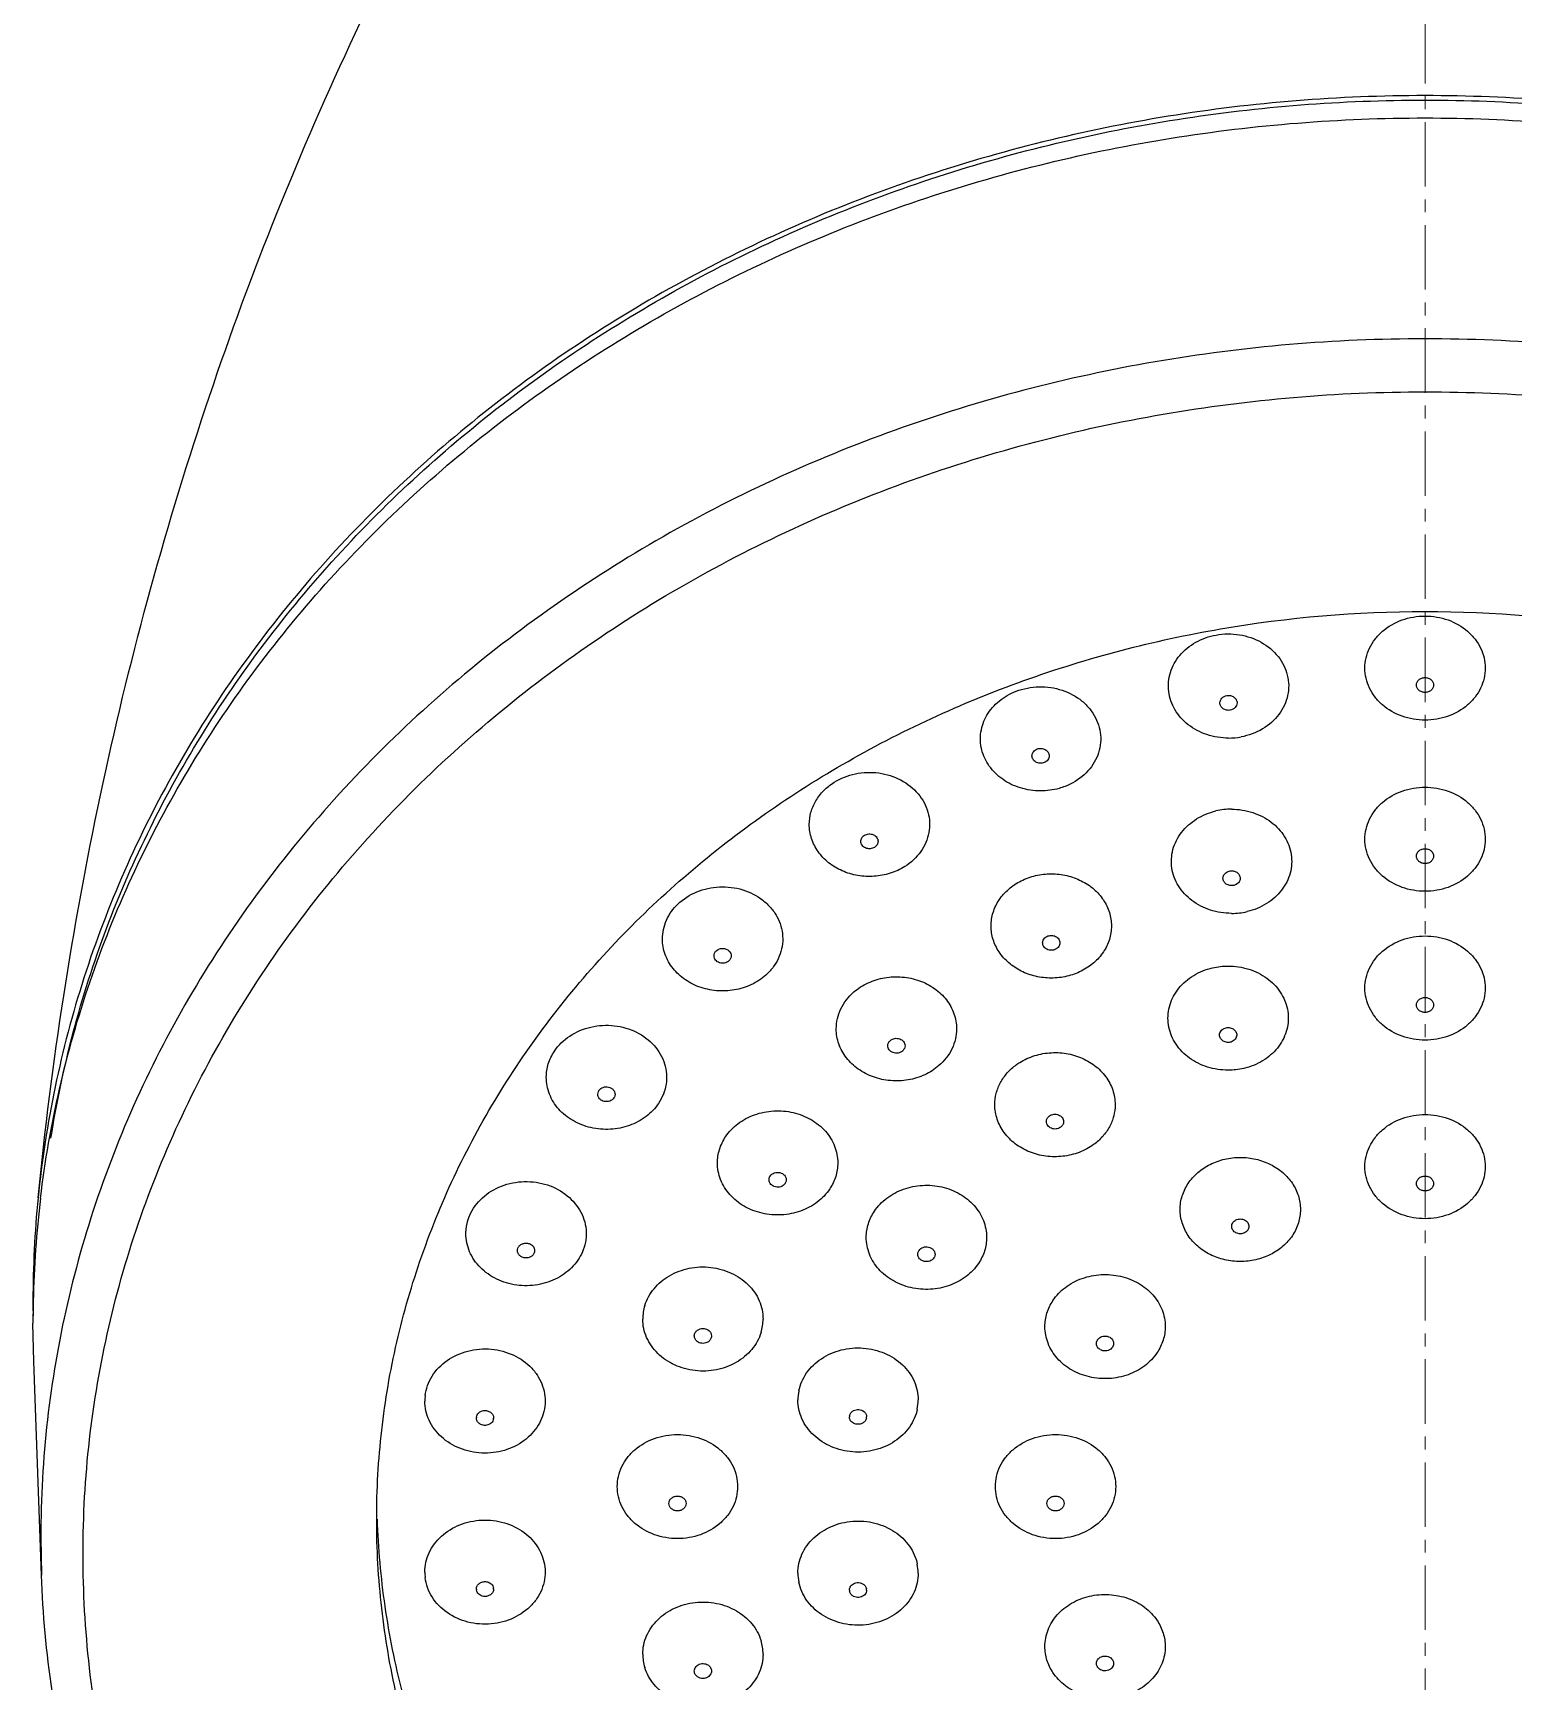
# Model space of a CAD drawing. Extents: x 0 to 3160, y 0 to 2315.
# Drawn here: x 1037.59 to 1080.65, y 1359.06 to 1407.01 of the extents above; entities that cross this region are included whole.
import ezdxf

# ---------------------------------------------------------------- set-up
doc = ezdxf.new("R2010")
doc.units = 0
doc.header["$LTSCALE"] = 10
doc.header["$MEASUREMENT"] = 0
doc.linetypes.add('CENTER', pattern=[0.6, 0.375, -0.075, 0.075, -0.075])
doc.linetypes.add('CENTER2', pattern=[28.575, 19.05, -3.175, 3.175, -3.175])
doc.layers.get('0').update_dxf_attribs({"linetype": 'CONTINUOUS'})
doc.layers.add('Cneter', color=1, linetype='CENTER2', lineweight=13)

msp = doc.modelspace()

# ---------------------------------------------------------------- linework, layer by layer
at = {"color": 7, "linetype": 'Continuous'}
for p, q in [((1037.609, 1368.351), (1037.588, 1369.464)), ((1037.836, 1362.132), (1037.609, 1368.355)), ((1050.489, 1366.711), (1050.489, 1366.715)), ((1050.989, 1366.711), (1050.989, 1366.707))]:
    msp.add_line(p, q, dxfattribs=at)
at = {"color": 9, "linetype": 'Continuous'}
msp.add_line((1037.816, 1363.234), (1037.836, 1362.132), dxfattribs=at)
at = {"color": 7, "linetype": 'Continuous'}
for centre, radius, start, end in [((1072.371, 1388.508), 2.014, 269.9966, 280.4052), ((1072.458, 1382.423), 2.001, 89.9639, 103.045), ((1072.46, 1383.394), 2.001, 269.9639, 283.045), ((1068.006, 1370.113), 30.418, 174.3366, 179.9977), ((1068.042, 1369.46), 30.454, 173.1169, 178.7758), ((1067.953, 1370.114), 30.365, 180.0001, 180.8155), ((1067.904, 1369.464), 30.316, 178.7775, 179.9998), ((1056.659, 1369.588), 1.33, 162.7759, 179.9363), ((1057.5, 1369.591), 1.33, 342.7759, 359.9363), ((1050.305, 1367.203), 1.316, 173.0802, 179.9937), ((1061.165, 1367.232), 1.322, 168.4916, 179.9711), ((1062.02, 1367.234), 1.322, 348.4916, 359.9711), ((1061.532, 1366.741), 0.189, 168.4916, 179.9711), ((1061.654, 1366.741), 0.189, 348.4916, 359.9711), ((1050.677, 1366.711), 0.188, 173.0795, 178.841), ((1050.801, 1366.711), 0.188, 353.0795, 358.841), ((1062.02, 1362.194), 1.322, 0.0289, 11.5084), ((1050.305, 1362.225), 1.316, 180.0063, 186.9198), ((1061.165, 1362.196), 1.322, 180.0289, 191.5084), ((1050.677, 1361.732), 0.188, 180.0063, 186.9198), ((1050.801, 1361.732), 0.188, 0.0063, 6.9198), ((1061.532, 1361.703), 0.189, 180.0289, 191.5084), ((1061.654, 1361.703), 0.189, 0.0289, 11.5084), ((1057.5, 1359.837), 1.33, 0.0637, 17.2241), ((1056.659, 1359.84), 1.33, 180.0637, 197.2241)]:
    msp.add_arc(centre, radius, start, end, dxfattribs=at)
for points, start_tangent, end_tangent in [([(1037.737, 1373.115), (1039.552, 1384.831), (1042.609, 1396.101), (1046.818, 1406.681), (1052.042, 1416.317)], (0.098663, 0.995121), (0.529878, 0.848074)), ([(1118.44, 1373.115), (1117.107, 1379.513), (1114.433, 1385.589), (1110.511, 1391.133), (1105.474, 1395.954), (1099.496, 1399.888), (1092.782, 1402.798), (1085.564, 1404.585), (1078.088, 1405.188), (1070.613, 1404.585), (1063.394, 1402.798), (1056.681, 1399.888), (1050.703, 1395.954), (1045.666, 1391.133), (1041.743, 1385.589), (1039.07, 1379.513), (1037.737, 1373.115)], (-0.098666, 0.995121), (-0.098666, -0.995121)), ([(1038.111, 1374.855), (1038.762, 1377.936), (1039.729, 1380.954), (1041.004, 1383.885), (1042.577, 1386.706), (1046.563, 1391.925), (1051.561, 1396.445), (1057.409, 1400.12), (1063.921, 1402.833), (1070.887, 1404.497), (1078.084, 1405.058), (1085.281, 1404.499), (1092.247, 1402.836), (1098.76, 1400.124), (1104.609, 1396.45), (1109.608, 1391.931), (1113.596, 1386.712), (1115.169, 1383.892), (1116.445, 1380.961), (1117.412, 1377.944), (1118.064, 1374.863)], (0.156144, 0.987734), (0.156396, -0.987694)), ([(1037.808, 1373.11), (1038.362, 1376.288), (1039.25, 1379.409), (1040.465, 1382.446), (1041.995, 1385.374), (1045.949, 1390.806), (1050.98, 1395.522), (1056.92, 1399.366), (1063.569, 1402.207), (1070.705, 1403.95), (1078.088, 1404.538), (1085.472, 1403.95), (1092.608, 1402.207), (1099.257, 1399.366), (1105.197, 1395.522), (1110.228, 1390.806), (1114.182, 1385.374), (1115.712, 1382.446), (1116.926, 1379.409), (1117.814, 1376.288), (1118.369, 1373.11)], (0.119761, 0.992803), (0.119761, -0.992803)), ([(1047.588, 1363.764), (1047.735, 1366.353), (1048.174, 1368.917), (1048.902, 1371.432), (1049.91, 1373.872), (1052.729, 1378.439), (1056.522, 1382.441), (1061.143, 1385.726), (1066.417, 1388.167), (1072.138, 1389.67), (1078.088, 1390.178), (1084.039, 1389.67), (1089.76, 1388.167), (1095.033, 1385.726), (1099.655, 1382.441), (1103.448, 1378.439), (1106.267, 1373.872), (1107.275, 1371.432), (1108.002, 1368.917), (1108.441, 1366.353), (1108.588, 1363.764)], (0, 1), (0, -1)), ([(1078.088, 1387.014), (1077.419, 1387.13), (1076.851, 1387.458), (1076.633, 1387.688), (1076.472, 1387.95), (1076.372, 1388.234), (1076.338, 1388.53), (1076.372, 1388.825), (1076.472, 1389.11), (1076.633, 1389.372), (1076.851, 1389.601), (1077.419, 1389.93), (1078.088, 1390.045)], (-1, 0), (1, 0)), ([(1078.088, 1390.045), (1078.758, 1389.93), (1079.326, 1389.601), (1079.543, 1389.372), (1079.705, 1389.11), (1079.805, 1388.825), (1079.838, 1388.53), (1079.805, 1388.234), (1079.705, 1387.95), (1079.543, 1387.688), (1079.326, 1387.458), (1078.758, 1387.13), (1078.088, 1387.014)], (1, 0), (-1, 0)), ([(1072.371, 1386.494), (1071.744, 1386.594), (1071.2, 1386.883), (1070.812, 1387.321), (1070.63, 1387.851), (1070.68, 1388.402), (1070.955, 1388.9), (1071.418, 1389.28), (1072.007, 1389.492)], (-1, 0), (0.983476, 0.181038)), ([(1072.007, 1389.492), (1072.69, 1389.499), (1073.324, 1389.28), (1073.813, 1388.868), (1073.979, 1388.608), (1074.082, 1388.324), (1074.121, 1388.029), (1074.091, 1387.733), (1073.996, 1387.448), (1073.838, 1387.184), (1073.362, 1386.76), (1072.735, 1386.527)], (0.983476, 0.181038), (-0.983476, -0.181038)), ([(1066.903, 1384.955), (1066.319, 1385.042), (1065.802, 1385.293), (1065.411, 1385.679), (1065.191, 1386.156), (1065.168, 1386.669), (1065.344, 1387.159), (1065.698, 1387.57), (1066.191, 1387.855)], (-1, 0), (0.933044, 0.359762)), ([(1066.191, 1387.855), (1066.857, 1387.986), (1067.53, 1387.886), (1068.108, 1387.57), (1068.332, 1387.346), (1068.502, 1387.087), (1068.61, 1386.805), (1068.652, 1386.511), (1068.628, 1386.214), (1068.537, 1385.928), (1068.173, 1385.428), (1067.615, 1385.086)], (0.933044, 0.359762), (-0.933044, -0.359762)), ([(1077.838, 1388.037), (1077.857, 1388.12), (1077.912, 1388.191), (1077.993, 1388.238), (1078.088, 1388.254)], (0, 1), (1, 0)), ([(1078.088, 1387.821), (1077.993, 1387.837), (1077.912, 1387.884), (1077.857, 1387.955), (1077.838, 1388.037)], (-1, 0), (0, 1)), ([(1078.088, 1388.254), (1078.184, 1388.238), (1078.265, 1388.191), (1078.319, 1388.12), (1078.338, 1388.037)], (1, 0), (0, -1)), ([(1078.338, 1388.037), (1078.319, 1387.955), (1078.265, 1387.884), (1078.184, 1387.837), (1078.088, 1387.821)], (0, -1), (-1, 0)), ([(1072.121, 1387.517), (1072.135, 1387.589), (1072.176, 1387.653), (1072.319, 1387.729)], (0, 1), (0.983476, 0.181038)), ([(1072.423, 1387.305), (1072.312, 1387.307), (1072.213, 1387.349), (1072.145, 1387.424), (1072.121, 1387.517)], (-0.983476, -0.181038), (0, 1)), ([(1072.319, 1387.729), (1072.429, 1387.728), (1072.528, 1387.685), (1072.596, 1387.61), (1072.621, 1387.517)], (0.983476, 0.181038), (0, -1)), ([(1072.621, 1387.517), (1072.606, 1387.445), (1072.565, 1387.381), (1072.423, 1387.305)], (0, -1), (-0.983476, -0.181038)), ([(1066.653, 1385.979), (1066.693, 1386.096), (1066.801, 1386.176)], (0, 1), (0.933044, 0.359762)), ([(1067.005, 1385.781), (1066.883, 1385.763), (1066.767, 1385.797), (1066.683, 1385.875), (1066.653, 1385.979)], (-0.933044, -0.359762), (0, 1)), ([(1066.801, 1386.176), (1066.923, 1386.194), (1067.039, 1386.16), (1067.123, 1386.082), (1067.153, 1385.979)], (0.933044, 0.359762), (0, -1)), ([(1067.153, 1385.979), (1067.113, 1385.861), (1067.005, 1385.781)], (0, -1), (-0.933044, -0.359762)), ([(1060.896, 1385.207), (1061.516, 1385.455), (1062.198, 1385.478), (1062.839, 1385.274), (1063.34, 1384.872), (1063.513, 1384.616), (1063.626, 1384.335), (1063.673, 1384.041), (1063.653, 1383.744), (1063.566, 1383.457), (1063.416, 1383.19), (1062.953, 1382.755)], (0.846395, 0.532555), (-0.846395, -0.532555)), ([(1060.174, 1383.981), (1060.223, 1384.335), (1060.365, 1384.669), (1060.594, 1384.966), (1060.896, 1385.207)], (0, 1), (0.846395, 0.532555)), ([(1067.615, 1385.086), (1067.444, 1385.029), (1066.903, 1384.955)], (-0.933044, -0.359762), (-1, 0)), ([(1078.088, 1382.035), (1077.419, 1382.15), (1076.851, 1382.478), (1076.633, 1382.708), (1076.472, 1382.97), (1076.372, 1383.254), (1076.338, 1383.55), (1076.372, 1383.846), (1076.472, 1384.13), (1076.633, 1384.392), (1076.851, 1384.622), (1077.419, 1384.95), (1078.088, 1385.066)], (-1, 0), (1, 0)), ([(1078.088, 1385.066), (1078.758, 1384.95), (1079.326, 1384.622), (1079.543, 1384.392), (1079.705, 1384.13), (1079.805, 1383.846), (1079.838, 1383.55), (1079.805, 1383.255), (1079.705, 1382.97), (1079.543, 1382.708), (1079.326, 1382.479), (1078.758, 1382.15), (1078.088, 1382.035)], (1, 0), (-1, 0)), ([(1072.459, 1381.393), (1071.843, 1381.49), (1071.305, 1381.769), (1070.916, 1382.194), (1070.724, 1382.71), (1070.755, 1383.252), (1071.004, 1383.75), (1071.44, 1384.14), (1072.006, 1384.372)], (-1, 0), (0.974117, 0.226045)), ([(1072.459, 1384.424), (1073.076, 1384.327), (1073.613, 1384.048), (1074.002, 1383.623), (1074.194, 1383.106), (1074.163, 1382.564), (1073.914, 1382.066), (1073.478, 1381.676), (1072.912, 1381.444)], (1, 0), (-0.974117, -0.226045)), ([(1062.953, 1382.755), (1062.53, 1382.56), (1062.062, 1382.471), (1061.583, 1382.495), (1061.13, 1382.631), (1060.736, 1382.868), (1060.432, 1383.19), (1060.24, 1383.57), (1060.174, 1383.981)], (-0.846395, -0.532555), (0, 1)), ([(1061.674, 1383.489), (1061.701, 1383.587), (1061.777, 1383.664)], (0, 1), (0.846395, 0.532555)), ([(1061.777, 1383.664), (1061.905, 1383.705), (1062.038, 1383.682), (1062.137, 1383.602), (1062.174, 1383.489)], (0.846395, 0.532555), (0, -1)), ([(1062.071, 1383.314), (1061.944, 1383.273), (1061.811, 1383.296), (1061.711, 1383.376), (1061.674, 1383.489)], (-0.846395, -0.532555), (0, 1)), ([(1062.174, 1383.489), (1062.147, 1383.391), (1062.071, 1383.314)], (0, -1), (-0.846395, -0.532555)), ([(1077.838, 1383.058), (1077.857, 1383.141), (1077.912, 1383.211), (1077.993, 1383.258), (1078.088, 1383.274)], (0, 1), (1, 0)), ([(1078.088, 1382.841), (1077.993, 1382.858), (1077.912, 1382.905), (1077.857, 1382.975), (1077.838, 1383.058)], (-1, 0), (0, 1)), ([(1078.088, 1383.274), (1078.184, 1383.258), (1078.265, 1383.211), (1078.319, 1383.141), (1078.338, 1383.058)], (1, 0), (0, -1)), ([(1078.338, 1383.058), (1078.319, 1382.975), (1078.265, 1382.905), (1078.184, 1382.858), (1078.088, 1382.841)], (0, -1), (-1, 0)), ([(1072.209, 1382.416), (1072.222, 1382.486), (1072.261, 1382.548), (1072.394, 1382.625)], (0, 1), (0.974117, 0.226045)), ([(1072.394, 1382.625), (1072.508, 1382.628), (1072.611, 1382.588), (1072.683, 1382.512), (1072.709, 1382.416)], (0.974117, 0.226045), (0, -1)), ([(1056.351, 1381.664), (1056.899, 1382.018), (1057.56, 1382.163), (1058.236, 1382.079), (1058.823, 1381.776), (1059.054, 1381.557), (1059.231, 1381.302), (1059.348, 1381.023), (1059.399, 1380.729), (1059.384, 1380.432), (1059.302, 1380.144), (1059.156, 1379.875), (1058.952, 1379.636)], (0.720732, 0.693214), (-0.720732, -0.693214)), ([(1065.463, 1381.027), (1065.523, 1381.419), (1065.698, 1381.784), (1065.976, 1382.098), (1066.338, 1382.339)], (0, 1), (0.894427, 0.447214)), ([(1066.338, 1382.339), (1066.76, 1382.49), (1067.213, 1382.542), (1067.666, 1382.49), (1068.088, 1382.339), (1068.451, 1382.098), (1068.729, 1381.784), (1068.904, 1381.419), (1068.963, 1381.027)], (0.894427, 0.447214), (0, -1)), ([(1072.524, 1382.207), (1072.41, 1382.204), (1072.307, 1382.244), (1072.235, 1382.32), (1072.209, 1382.416)], (-0.974117, -0.226045), (0, 1)), ([(1072.709, 1382.416), (1072.696, 1382.346), (1072.657, 1382.284), (1072.524, 1382.207)], (0, -1), (-0.974117, -0.226045)), ([(1055.902, 1380.65), (1056.018, 1381.193), (1056.351, 1381.664)], (0, 1), (0.720732, 0.693214)), ([(1058.952, 1379.636), (1058.547, 1379.347), (1058.06, 1379.176), (1057.537, 1379.138), (1057.025, 1379.235), (1056.568, 1379.46), (1056.21, 1379.791), (1055.981, 1380.2), (1055.902, 1380.65)], (-0.720732, -0.693214), (0, 1)), ([(1068.088, 1379.714), (1067.666, 1379.563), (1067.213, 1379.511), (1066.76, 1379.563), (1066.338, 1379.714), (1065.976, 1379.955), (1065.698, 1380.269), (1065.523, 1380.634), (1065.463, 1381.027)], (-0.894427, -0.447214), (0, 1)), ([(1066.963, 1380.534), (1066.997, 1380.643), (1067.088, 1380.722)], (0, 1), (0.894427, 0.447214)), ([(1067.088, 1380.722), (1067.213, 1380.751), (1067.338, 1380.722), (1067.43, 1380.643), (1067.463, 1380.534)], (0.894427, 0.447214), (0, -1)), ([(1068.963, 1381.027), (1068.904, 1380.634), (1068.729, 1380.269), (1068.451, 1379.955), (1068.088, 1379.714)], (0, -1), (-0.894427, -0.447214)), ([(1078.088, 1377.704), (1077.419, 1377.82), (1076.851, 1378.148), (1076.633, 1378.378), (1076.472, 1378.64), (1076.372, 1378.924), (1076.338, 1379.22), (1076.372, 1379.516), (1076.472, 1379.8), (1076.633, 1380.062), (1076.851, 1380.292), (1077.419, 1380.62), (1078.088, 1380.736)], (-1, 0), (1, 0)), ([(1078.088, 1380.736), (1078.758, 1380.62), (1079.326, 1380.292), (1079.543, 1380.062), (1079.705, 1379.8), (1079.805, 1379.516), (1079.838, 1379.22), (1079.805, 1378.924), (1079.705, 1378.64), (1079.543, 1378.378), (1079.326, 1378.148), (1078.758, 1377.82), (1078.088, 1377.704)], (1, 0), (-1, 0)), ([(1057.402, 1380.158), (1057.418, 1380.235), (1057.466, 1380.302)], (0, 1), (0.720732, 0.693214)), ([(1057.466, 1380.302), (1057.594, 1380.368), (1057.741, 1380.36), (1057.858, 1380.28), (1057.891, 1380.222), (1057.902, 1380.158)], (0.720732, 0.693214), (0, -1)), ([(1067.338, 1380.347), (1067.213, 1380.318), (1067.088, 1380.347), (1066.997, 1380.426), (1066.963, 1380.534)], (-0.894427, -0.447214), (0, 1)), ([(1067.463, 1380.534), (1067.43, 1380.426), (1067.338, 1380.347)], (0, -1), (-0.894427, -0.447214)), ([(1057.838, 1380.013), (1057.71, 1379.947), (1057.562, 1379.955), (1057.446, 1380.035), (1057.413, 1380.093), (1057.402, 1380.158)], (-0.720732, -0.693214), (0, 1)), ([(1057.902, 1380.158), (1057.885, 1380.08), (1057.838, 1380.013)], (0, -1), (-0.720732, -0.693214)), ([(1072.36, 1376.83), (1071.761, 1376.921), (1071.235, 1377.184), (1070.844, 1377.587), (1070.636, 1378.082), (1070.61, 1378.345), (1070.636, 1378.608), (1070.715, 1378.864), (1070.844, 1379.103), (1071.235, 1379.506), (1071.761, 1379.769)], (-1, 0), (0.953742, 0.300627)), ([(1071.761, 1379.769), (1071.907, 1379.809), (1072.36, 1379.861)], (0.953742, 0.300627), (1, 0)), ([(1072.36, 1379.861), (1072.958, 1379.769), (1073.484, 1379.506), (1073.875, 1379.103), (1074.083, 1378.608), (1074.109, 1378.345), (1074.083, 1378.082), (1074.004, 1377.827), (1073.875, 1377.587), (1073.484, 1377.184), (1072.958, 1376.921)], (1, 0), (-0.953742, -0.300627)), ([(1061.471, 1379.105), (1061.884, 1379.37), (1062.367, 1379.52), (1062.88, 1379.541), (1063.378, 1379.433), (1063.819, 1379.205), (1064.164, 1378.875), (1064.383, 1378.473), (1064.459, 1378.033)], (0.755929, 0.654654), (0, -1)), ([(1060.959, 1378.033), (1060.992, 1378.329), (1061.092, 1378.613), (1061.471, 1379.105)], (0, 1), (0.755929, 0.654654)), ([(1077.838, 1378.728), (1077.857, 1378.811), (1077.912, 1378.881), (1077.993, 1378.928), (1078.088, 1378.944)], (0, 1), (1, 0)), ([(1078.088, 1378.511), (1077.993, 1378.528), (1077.912, 1378.575), (1077.857, 1378.645), (1077.838, 1378.728)], (-1, 0), (0, 1)), ([(1078.088, 1378.944), (1078.184, 1378.928), (1078.265, 1378.881), (1078.319, 1378.811), (1078.338, 1378.728)], (1, 0), (0, -1)), ([(1078.338, 1378.728), (1078.319, 1378.645), (1078.265, 1378.575), (1078.184, 1378.528), (1078.088, 1378.511)], (0, -1), (-1, 0)), ([(1052.757, 1377.38), (1053.207, 1377.824), (1053.82, 1378.086), (1054.501, 1378.124), (1055.148, 1377.934), (1055.661, 1377.545), (1055.963, 1377.014), (1056.008, 1376.424), (1055.788, 1375.864)], (0.5547, 0.83205), (-0.5547, -0.83205)), ([(1063.946, 1376.962), (1063.534, 1376.697), (1063.05, 1376.547), (1062.537, 1376.525), (1062.039, 1376.633), (1061.599, 1376.862), (1061.254, 1377.191), (1061.034, 1377.593), (1060.959, 1378.033)], (-0.755929, -0.654654), (0, 1)), ([(1064.459, 1378.033), (1064.425, 1377.738), (1064.326, 1377.453), (1063.946, 1376.962)], (0, -1), (-0.755929, -0.654654)), ([(1072.11, 1377.853), (1072.121, 1377.918), (1072.155, 1377.977), (1072.274, 1378.056)], (0, 1), (0.953742, 0.300627)), ([(1072.445, 1377.649), (1072.327, 1377.638), (1072.216, 1377.676), (1072.138, 1377.753), (1072.11, 1377.853)], (-0.953742, -0.300627), (0, 1)), ([(1072.274, 1378.056), (1072.392, 1378.068), (1072.503, 1378.03), (1072.581, 1377.953), (1072.61, 1377.853)], (0.953742, 0.300627), (0, -1)), ([(1072.61, 1377.853), (1072.598, 1377.788), (1072.564, 1377.729), (1072.445, 1377.649)], (0, -1), (-0.953742, -0.300627)), ([(1052.523, 1376.622), (1052.582, 1377.014), (1052.757, 1377.38)], (0, 1), (0.5547, 0.83205)), ([(1062.459, 1377.541), (1062.478, 1377.624), (1062.532, 1377.694)], (0, 1), (0.755929, 0.654654)), ([(1062.886, 1377.388), (1062.758, 1377.329), (1062.613, 1377.341), (1062.501, 1377.421), (1062.47, 1377.478), (1062.459, 1377.541)], (-0.755929, -0.654654), (0, 1)), ([(1062.532, 1377.694), (1062.66, 1377.753), (1062.804, 1377.741), (1062.917, 1377.661), (1062.948, 1377.604), (1062.959, 1377.541)], (0.755929, 0.654654), (0, -1)), ([(1062.959, 1377.541), (1062.94, 1377.458), (1062.886, 1377.388)], (0, -1), (-0.755929, -0.654654)), ([(1066.197, 1376.987), (1066.617, 1377.213), (1067.093, 1377.329), (1067.588, 1377.324), (1068.061, 1377.2), (1068.476, 1376.966), (1068.798, 1376.641), (1069.002, 1376.25), (1069.072, 1375.826)], (0.808963, 0.587859), (0, -1)), ([(1065.572, 1375.826), (1065.613, 1376.154), (1065.736, 1376.467), (1065.933, 1376.749), (1066.197, 1376.987)], (0, 1), (0.808963, 0.587859)), ([(1072.958, 1376.921), (1072.812, 1376.881), (1072.36, 1376.83)], (-0.953742, -0.300627), (-1, 0)), ([(1055.788, 1375.864), (1055.426, 1375.482), (1054.942, 1375.222), (1054.387, 1375.11), (1053.82, 1375.158), (1053.3, 1375.362), (1052.884, 1375.699), (1052.616, 1376.135), (1052.523, 1376.622)], (-0.5547, -0.83205), (0, 1)), ([(1054.056, 1376.238), (1054.177, 1376.33), (1054.337, 1376.339), (1054.412, 1376.31), (1054.471, 1376.261), (1054.509, 1376.199), (1054.523, 1376.13)], (0.5547, 0.83205), (0, -1)), ([(1054.023, 1376.13), (1054.042, 1376.213), (1054.056, 1376.238)], (0, 1), (0.5547, 0.83205)), ([(1054.489, 1376.021), (1054.368, 1375.93), (1054.208, 1375.921), (1054.134, 1375.95), (1054.074, 1375.998), (1054.036, 1376.06), (1054.023, 1376.13)], (-0.5547, -0.83205), (0, 1)), ([(1054.523, 1376.13), (1054.504, 1376.047), (1054.489, 1376.021)], (0, -1), (-0.5547, -0.83205)), ([(1057.737, 1374.89), (1058.098, 1375.272), (1058.583, 1375.532), (1059.138, 1375.644), (1059.705, 1375.596), (1060.225, 1375.392), (1060.641, 1375.055), (1060.909, 1374.619), (1061.002, 1374.132)], (0.5547, 0.83205), (0, -1)), ([(1068.447, 1374.665), (1068.026, 1374.439), (1067.55, 1374.324), (1067.055, 1374.328), (1066.582, 1374.453), (1066.168, 1374.687), (1065.846, 1375.012), (1065.642, 1375.402), (1065.572, 1375.826)], (-0.808963, -0.587859), (0, 1)), ([(1067.072, 1375.334), (1067.095, 1375.425), (1067.161, 1375.5)], (0, 1), (0.808963, 0.587859)), ([(1067.161, 1375.5), (1067.289, 1375.549), (1067.427, 1375.53), (1067.532, 1375.45), (1067.572, 1375.334)], (0.808963, 0.587859), (0, -1)), ([(1069.072, 1375.826), (1069.03, 1375.498), (1068.908, 1375.186), (1068.71, 1374.904), (1068.447, 1374.665)], (0, -1), (-0.808963, -0.587859)), ([(1076.338, 1374.024), (1076.372, 1374.319), (1076.472, 1374.604), (1076.633, 1374.866), (1076.851, 1375.095), (1077.419, 1375.424), (1078.088, 1375.539)], (0, 1), (1, 0)), ([(1078.088, 1375.539), (1078.758, 1375.424), (1079.326, 1375.095), (1079.543, 1374.866), (1079.705, 1374.604), (1079.805, 1374.319), (1079.838, 1374.024)], (1, 0), (0, -1)), ([(1057.502, 1374.132), (1057.562, 1374.524), (1057.737, 1374.89)], (0, 1), (0.5547, 0.83205)), ([(1067.482, 1375.168), (1067.354, 1375.119), (1067.216, 1375.138), (1067.111, 1375.218), (1067.072, 1375.334)], (-0.808963, -0.587859), (0, 1)), ([(1067.572, 1375.334), (1067.548, 1375.242), (1067.482, 1375.168)], (0, -1), (-0.808963, -0.587859)), ([(1060.768, 1373.374), (1060.406, 1372.993), (1059.922, 1372.732), (1059.367, 1372.62), (1058.799, 1372.668), (1058.28, 1372.872), (1057.864, 1373.21), (1057.595, 1373.645), (1057.502, 1374.132)], (-0.5547, -0.83205), (0, 1)), ([(1061.002, 1374.132), (1060.943, 1373.74), (1060.768, 1373.374)], (0, -1), (-0.5547, -0.83205)), ([(1070.963, 1372.777), (1071.023, 1373.169), (1071.198, 1373.534), (1071.476, 1373.848), (1071.838, 1374.089)], (0, 1), (0.894427, 0.447214)), ([(1071.838, 1374.089), (1072.26, 1374.24), (1072.713, 1374.292), (1073.166, 1374.24), (1073.588, 1374.089), (1073.951, 1373.848), (1074.229, 1373.534), (1074.404, 1373.169), (1074.463, 1372.777)], (0.894427, 0.447214), (0, -1)), ([(1078.088, 1372.508), (1077.419, 1372.624), (1076.851, 1372.952), (1076.633, 1373.182), (1076.472, 1373.444), (1076.372, 1373.728), (1076.338, 1374.024)], (-1, 0), (0, 1)), ([(1079.838, 1374.024), (1079.805, 1373.728), (1079.705, 1373.444), (1079.543, 1373.182), (1079.326, 1372.952), (1078.758, 1372.624), (1078.088, 1372.508)], (0, -1), (-1, 0)), ([(1050.27, 1372.542), (1050.604, 1373.058), (1051.14, 1373.424), (1051.797, 1373.584), (1052.475, 1373.515), (1053.071, 1373.226), (1053.493, 1372.762), (1053.619, 1372.485), (1053.679, 1372.193), (1053.672, 1371.895), (1053.599, 1371.605)], (0.351275, 0.936272), (-0.351275, -0.936272)), ([(1059.002, 1373.64), (1059.021, 1373.723), (1059.036, 1373.748)], (0, 1), (0.5547, 0.83205)), ([(1059.469, 1373.532), (1059.348, 1373.44), (1059.188, 1373.431), (1059.113, 1373.46), (1059.054, 1373.508), (1059.016, 1373.57), (1059.002, 1373.64)], (-0.5547, -0.83205), (0, 1)), ([(1059.036, 1373.748), (1059.157, 1373.84), (1059.317, 1373.849), (1059.391, 1373.82), (1059.451, 1373.772), (1059.489, 1373.709), (1059.502, 1373.64)], (0.5547, 0.83205), (0, -1)), ([(1059.502, 1373.64), (1059.483, 1373.557), (1059.469, 1373.532)], (0, -1), (-0.5547, -0.83205)), ([(1062.067, 1372.725), (1062.429, 1373.107), (1062.913, 1373.367), (1063.468, 1373.479), (1064.035, 1373.431), (1064.555, 1373.227), (1064.971, 1372.89), (1065.24, 1372.454), (1065.332, 1371.967)], (0.5547, 0.83205), (0, -1)), ([(1077.838, 1373.532), (1077.857, 1373.614), (1077.912, 1373.685), (1077.993, 1373.732), (1078.088, 1373.748)], (0, 1), (1, 0)), ([(1078.088, 1373.315), (1077.993, 1373.332), (1077.912, 1373.378), (1077.857, 1373.449), (1077.838, 1373.532)], (-1, 0), (0, 1)), ([(1078.088, 1373.748), (1078.184, 1373.732), (1078.265, 1373.685), (1078.319, 1373.614), (1078.338, 1373.532)], (1, 0), (0, -1)), ([(1078.338, 1373.532), (1078.319, 1373.449), (1078.265, 1373.378), (1078.184, 1373.332), (1078.088, 1373.315)], (0, -1), (-1, 0)), ([(1050.184, 1372.074), (1050.19, 1372.192), (1050.27, 1372.542)], (0, 1), (0.351275, 0.936272)), ([(1061.832, 1371.967), (1061.892, 1372.359), (1062.067, 1372.725)], (0, 1), (0.5547, 0.83205)), ([(1073.588, 1371.464), (1073.166, 1371.313), (1072.713, 1371.261), (1072.26, 1371.313), (1071.838, 1371.464), (1071.476, 1371.705), (1071.198, 1372.019), (1071.023, 1372.384), (1070.963, 1372.777)], (-0.894427, -0.447214), (0, 1)), ([(1072.588, 1372.472), (1072.713, 1372.501), (1072.838, 1372.472), (1072.93, 1372.393), (1072.963, 1372.284)], (0.894427, 0.447214), (0, -1)), ([(1074.463, 1372.777), (1074.404, 1372.384), (1074.229, 1372.019), (1073.951, 1371.705), (1073.588, 1371.464)], (0, -1), (-0.894427, -0.447214)), ([(1053.599, 1371.605), (1053.309, 1371.135), (1052.849, 1370.781), (1052.276, 1370.587), (1051.661, 1370.577), (1051.079, 1370.751), (1050.604, 1371.089), (1050.292, 1371.549), (1050.184, 1372.074)], (-0.351275, -0.936272), (0, 1)), ([(1072.463, 1372.284), (1072.497, 1372.393), (1072.588, 1372.472)], (0, 1), (0.894427, 0.447214)), ([(1072.838, 1372.097), (1072.713, 1372.068), (1072.588, 1372.097), (1072.497, 1372.176), (1072.463, 1372.284)], (-0.894427, -0.447214), (0, 1)), ([(1072.963, 1372.284), (1072.93, 1372.176), (1072.838, 1372.097)], (0, -1), (-0.894427, -0.447214)), ([(1051.684, 1371.581), (1051.697, 1371.648)], (0, 1), (0.351275, 0.936272)), ([(1051.704, 1371.496), (1051.696, 1371.517), (1051.684, 1371.581)], (-0.441887, 0.897071), (0, 1)), ([(1051.697, 1371.648), (1051.746, 1371.724), (1051.826, 1371.776)], (0.351275, 0.936272), (0.923073, 0.384626)), ([(1051.826, 1371.776), (1051.923, 1371.798), (1052.022, 1371.784), (1052.107, 1371.738), (1052.164, 1371.666)], (0.923073, 0.384626), (0.441887, -0.897071)), ([(1052.164, 1371.666), (1052.173, 1371.646), (1052.184, 1371.581)], (0.441887, -0.897071), (0, -1)), ([(1052.184, 1371.581), (1052.172, 1371.514)], (0, -1), (-0.351275, -0.936272)), ([(1065.098, 1371.209), (1064.736, 1370.828), (1064.252, 1370.567), (1063.697, 1370.455), (1063.129, 1370.503), (1062.61, 1370.707), (1062.194, 1371.044), (1061.925, 1371.48), (1061.832, 1371.967)], (-0.5547, -0.83205), (0, 1)), ([(1063.332, 1371.475), (1063.351, 1371.558), (1063.366, 1371.583)], (0, 1), (0.5547, 0.83205)), ([(1063.366, 1371.583), (1063.487, 1371.675), (1063.647, 1371.684), (1063.721, 1371.655), (1063.781, 1371.607), (1063.819, 1371.544), (1063.832, 1371.475)], (0.5547, 0.83205), (0, -1)), ([(1065.332, 1371.967), (1065.273, 1371.575), (1065.098, 1371.209)], (0, -1), (-0.5547, -0.83205)), ([(1052.043, 1371.386), (1051.946, 1371.365), (1051.846, 1371.379), (1051.762, 1371.425), (1051.704, 1371.496)], (-0.923073, -0.384626), (-0.441887, 0.897071)), ([(1052.172, 1371.514), (1052.123, 1371.439), (1052.043, 1371.386)], (-0.351275, -0.936272), (-0.923073, -0.384626)), ([(1055.389, 1369.981), (1055.657, 1370.472), (1056.107, 1370.849), (1056.682, 1371.065), (1057.308, 1371.092), (1057.904, 1370.926), (1058.395, 1370.588), (1058.717, 1370.123), (1058.829, 1369.589)], (0.295577, 0.955319), (0, -1)), ([(1063.799, 1371.367), (1063.678, 1371.275), (1063.518, 1371.266), (1063.444, 1371.295), (1063.384, 1371.343), (1063.346, 1371.405), (1063.332, 1371.475)], (-0.5547, -0.83205), (0, 1)), ([(1063.832, 1371.475), (1063.813, 1371.392), (1063.799, 1371.367)], (0, -1), (-0.5547, -0.83205)), ([(1067.263, 1370.127), (1067.625, 1370.508), (1068.109, 1370.769), (1068.664, 1370.881), (1069.232, 1370.833), (1069.751, 1370.629), (1070.167, 1370.292), (1070.436, 1369.856), (1070.529, 1369.369)], (0.5547, 0.83205), (0, -1)), ([(1067.029, 1369.369), (1067.088, 1369.761), (1067.263, 1370.127)], (0, 1), (0.5547, 0.83205)), ([(1058.77, 1369.197), (1058.502, 1368.706), (1058.052, 1368.329), (1057.477, 1368.113), (1056.851, 1368.087), (1056.255, 1368.253), (1055.764, 1368.59), (1055.442, 1369.055), (1055.329, 1369.589)], (-0.295577, -0.955319), (0, 1)), ([(1056.829, 1369.097), (1056.838, 1369.153)], (0, 1), (0.295577, 0.955319)), ([(1056.838, 1369.153), (1056.884, 1369.232), (1056.963, 1369.288)], (0.295577, 0.955319), (0.909421, 0.415876)), ([(1056.963, 1369.288), (1057.112, 1369.312), (1057.25, 1369.256)], (0.909421, 0.415876), (0.779743, -0.6261)), ([(1057.25, 1369.256), (1057.309, 1369.184), (1057.329, 1369.097)], (0.779743, -0.6261), (0, -1)), ([(1070.294, 1368.611), (1069.932, 1368.229), (1069.448, 1367.969), (1068.893, 1367.857), (1068.326, 1367.905), (1067.806, 1368.109), (1067.39, 1368.446), (1067.121, 1368.882), (1067.029, 1369.369)], (-0.5547, -0.83205), (0, 1)), ([(1070.529, 1369.369), (1070.469, 1368.977), (1070.294, 1368.611)], (0, -1), (-0.5547, -0.83205)), ([(1048.999, 1367.362), (1049.068, 1367.653), (1049.201, 1367.927), (1049.638, 1368.381), (1050.242, 1368.657), (1050.922, 1368.711), (1051.574, 1368.535), (1052.099, 1368.157), (1052.288, 1367.909), (1052.417, 1367.634), (1052.482, 1367.342), (1052.479, 1367.045)], (0.12048, 0.992716), (-0.12048, -0.992716)), ([(1056.909, 1368.938), (1056.85, 1369.01), (1056.829, 1369.097)], (-0.779743, 0.6261), (0, 1)), ([(1057.196, 1368.906), (1057.047, 1368.882), (1056.909, 1368.938)], (-0.909421, -0.415876), (-0.779743, 0.6261)), ([(1057.321, 1369.041), (1057.275, 1368.962), (1057.196, 1368.906)], (-0.295577, -0.955319), (-0.909421, -0.415876)), ([(1057.329, 1369.097), (1057.321, 1369.041)], (0, -1), (-0.295577, -0.955319)), ([(1059.869, 1367.496), (1060.097, 1368.019), (1060.528, 1368.435), (1061.103, 1368.688), (1061.745, 1368.743), (1062.367, 1368.592), (1062.883, 1368.257), (1063.224, 1367.782), (1063.313, 1367.512), (1063.343, 1367.233)], (0.199511, 0.979895), (0, -1)), ([(1068.529, 1368.877), (1068.548, 1368.96), (1068.562, 1368.985)], (0, 1), (0.5547, 0.83205)), ([(1068.995, 1368.768), (1068.874, 1368.677), (1068.714, 1368.668), (1068.64, 1368.697), (1068.58, 1368.745), (1068.542, 1368.807), (1068.529, 1368.877)], (-0.5547, -0.83205), (0, 1)), ([(1068.562, 1368.985), (1068.683, 1369.077), (1068.843, 1369.086), (1068.917, 1369.057), (1068.977, 1369.009), (1069.015, 1368.946), (1069.029, 1368.877)], (0.5547, 0.83205), (0, -1)), ([(1069.029, 1368.877), (1069.01, 1368.794), (1068.995, 1368.768)], (0, -1), (-0.5547, -0.83205)), ([(1063.316, 1366.97), (1063.089, 1366.447), (1062.658, 1366.031), (1062.083, 1365.778), (1061.44, 1365.723), (1060.819, 1365.874), (1060.303, 1366.209), (1059.962, 1366.684), (1059.873, 1366.954), (1059.843, 1367.233)], (-0.199511, -0.979895), (0, 1)), ([(1052.479, 1367.045), (1052.414, 1366.764), (1052.288, 1366.498), (1051.876, 1366.051), (1051.302, 1365.768), (1050.647, 1365.69), (1050.006, 1365.827), (1049.47, 1366.16), (1049.114, 1366.642), (1049.02, 1366.918), (1048.989, 1367.203)], (-0.12048, -0.992716), (0, 1)), ([(1050.49, 1366.734), (1050.512, 1366.801), (1050.557, 1366.86), (1050.698, 1366.925)], (0.12048, 0.992716), (0.989794, 0.142504)), ([(1050.698, 1366.925), (1050.806, 1366.92), (1050.901, 1366.876)], (0.989794, 0.142504), (0.806365, -0.591418)), ([(1050.901, 1366.876), (1050.966, 1366.802), (1050.989, 1366.711)], (0.806365, -0.591418), (0, -1)), ([(1061.427, 1366.578), (1061.365, 1366.652), (1061.343, 1366.741)], (-0.794761, 0.606923), (0, 1)), ([(1061.347, 1366.778), (1061.386, 1366.863), (1061.462, 1366.925)], (0.199511, 0.979895), (0.884033, 0.467424)), ([(1061.462, 1366.925), (1061.615, 1366.956), (1061.758, 1366.903)], (0.884033, 0.467424), (0.794761, -0.606923)), ([(1061.758, 1366.903), (1061.821, 1366.83), (1061.843, 1366.741)], (0.794761, -0.606923), (0, -1)), ([(1050.577, 1366.546), (1050.512, 1366.62), (1050.489, 1366.711)], (-0.806365, 0.591418), (0, 1)), ([(1050.78, 1366.498), (1050.672, 1366.503), (1050.577, 1366.546)], (-0.989794, -0.142504), (-0.806365, 0.591418)), ([(1050.988, 1366.689), (1050.966, 1366.621), (1050.921, 1366.563), (1050.78, 1366.498)], (-0.12048, -0.992716), (-0.989794, -0.142504)), ([(1061.723, 1366.556), (1061.571, 1366.525), (1061.427, 1366.578)], (-0.884033, -0.467424), (-0.794761, 0.606923)), ([(1061.839, 1366.703), (1061.799, 1366.619), (1061.723, 1366.556)], (-0.199511, -0.979895), (-0.884033, -0.467424)), ([(1054.588, 1364.714), (1054.622, 1365.01), (1054.722, 1365.294), (1054.883, 1365.556), (1055.101, 1365.786), (1055.669, 1366.114), (1056.338, 1366.23), (1057.008, 1366.114), (1057.576, 1365.786), (1057.793, 1365.556), (1057.955, 1365.294), (1058.055, 1365.01), (1058.088, 1364.714)], (0, 1), (0, -1)), ([(1065.588, 1364.714), (1065.622, 1365.01), (1065.722, 1365.294), (1065.883, 1365.556), (1066.101, 1365.786), (1066.669, 1366.114), (1067.338, 1366.23), (1068.008, 1366.114), (1068.576, 1365.786), (1068.793, 1365.556), (1068.955, 1365.294), (1069.055, 1365.01), (1069.088, 1364.714)], (0, 1), (0, -1)), ([(1058.088, 1364.714), (1058.055, 1364.419), (1057.955, 1364.134), (1057.793, 1363.872), (1057.576, 1363.642), (1057.008, 1363.314), (1056.338, 1363.199), (1055.669, 1363.314), (1055.101, 1363.642), (1054.883, 1363.872), (1054.722, 1364.134), (1054.622, 1364.419), (1054.588, 1364.714)], (0, -1), (0, 1)), ([(1056.088, 1364.222), (1056.107, 1364.305), (1056.162, 1364.375), (1056.243, 1364.422), (1056.338, 1364.438), (1056.434, 1364.422), (1056.515, 1364.375), (1056.569, 1364.305), (1056.588, 1364.222)], (0, 1), (0, -1)), ([(1069.088, 1364.714), (1069.055, 1364.419), (1068.955, 1364.134), (1068.793, 1363.872), (1068.576, 1363.642), (1068.008, 1363.314), (1067.338, 1363.199), (1066.669, 1363.314), (1066.101, 1363.642), (1065.883, 1363.872), (1065.722, 1364.134), (1065.622, 1364.419), (1065.588, 1364.714)], (0, -1), (0, 1)), ([(1067.088, 1364.222), (1067.107, 1364.305), (1067.162, 1364.375), (1067.243, 1364.422), (1067.338, 1364.438), (1067.434, 1364.422), (1067.515, 1364.375), (1067.569, 1364.305), (1067.588, 1364.222)], (0, 1), (0, -1)), ([(1056.588, 1364.222), (1056.569, 1364.139), (1056.515, 1364.069), (1056.434, 1364.022), (1056.338, 1364.005), (1056.243, 1364.022), (1056.162, 1364.069), (1056.107, 1364.139), (1056.088, 1364.222)], (0, -1), (0, 1)), ([(1067.588, 1364.222), (1067.569, 1364.139), (1067.515, 1364.069), (1067.434, 1364.022), (1067.338, 1364.005), (1067.243, 1364.022), (1067.162, 1364.069), (1067.107, 1364.139), (1067.088, 1364.222)], (0, -1), (0, 1)), ([(1108.588, 1363.764), (1108.441, 1361.175), (1108.002, 1358.611), (1107.275, 1356.097), (1106.267, 1353.656), (1103.448, 1349.089), (1099.655, 1345.087), (1095.033, 1341.802), (1089.76, 1339.361), (1084.039, 1337.858), (1078.088, 1337.35), (1072.138, 1337.858), (1066.417, 1339.361), (1061.143, 1341.802), (1056.522, 1345.087), (1052.729, 1349.089), (1049.91, 1353.656), (1048.902, 1356.097), (1048.174, 1358.611), (1047.735, 1361.175), (1047.588, 1363.764)], (0, -1), (0, 1)), ([(1047.601, 1363.768), (1047.825, 1361.23), (1048.331, 1358.722), (1049.113, 1356.268), (1050.164, 1353.891), (1053.032, 1349.454), (1056.829, 1345.575), (1061.413, 1342.398), (1066.616, 1340.04), (1072.244, 1338.59), (1078.088, 1338.1), (1083.933, 1338.59), (1089.561, 1340.04), (1094.763, 1342.398), (1099.348, 1345.575), (1103.145, 1349.454), (1106.013, 1353.891), (1107.064, 1356.268), (1107.846, 1358.722), (1108.352, 1361.23), (1108.576, 1363.768)], (0.03267, -0.999466), (0.03267, 0.999466)), ([(1048.989, 1362.225), (1049.02, 1362.51), (1049.114, 1362.786), (1049.47, 1363.268), (1050.006, 1363.601), (1050.647, 1363.738), (1051.302, 1363.66), (1051.876, 1363.377), (1052.288, 1362.93), (1052.414, 1362.664), (1052.479, 1362.383)], (0, 1), (0.12048, -0.992716)), ([(1059.843, 1362.195), (1059.873, 1362.474), (1059.962, 1362.744), (1060.303, 1363.219), (1060.819, 1363.554), (1061.44, 1363.705), (1062.083, 1363.65), (1062.658, 1363.397), (1063.089, 1362.981), (1063.316, 1362.458)], (0, 1), (0.199511, -0.979895)), ([(1118.341, 1362.132), (1118.031, 1358.767), (1117.35, 1355.445), (1116.305, 1352.196), (1114.906, 1349.051), (1113.166, 1346.039), (1111.102, 1343.188), (1106.083, 1338.07), (1100.035, 1333.885), (1093.182, 1330.783), (1085.776, 1328.875), (1078.088, 1328.232), (1070.401, 1328.875), (1062.995, 1330.783), (1056.142, 1333.885), (1050.094, 1338.07), (1045.075, 1343.188), (1043.011, 1346.039), (1041.271, 1349.051), (1039.872, 1352.196), (1038.827, 1355.445), (1038.146, 1358.767), (1037.836, 1362.132)], (-0.03649, -0.999334), (-0.03649, 0.999334)), ([(1052.479, 1362.383), (1052.482, 1362.086), (1052.417, 1361.794), (1052.288, 1361.519), (1052.099, 1361.271), (1051.574, 1360.893), (1050.922, 1360.717), (1050.242, 1360.772), (1049.638, 1361.047), (1049.201, 1361.501), (1049.068, 1361.775), (1048.999, 1362.066)], (0.12048, -0.992716), (-0.12048, 0.992716)), ([(1050.577, 1361.898), (1050.672, 1361.941), (1050.78, 1361.946)], (0.806365, 0.591418), (0.989794, -0.142504)), ([(1050.78, 1361.946), (1050.921, 1361.881), (1050.966, 1361.823), (1050.988, 1361.755)], (0.989794, -0.142504), (0.12048, -0.992716)), ([(1063.343, 1362.195), (1063.313, 1361.916), (1063.224, 1361.646), (1062.883, 1361.171), (1062.367, 1360.836), (1061.745, 1360.685), (1061.103, 1360.74), (1060.528, 1360.993), (1060.097, 1361.409), (1059.869, 1361.932)], (0, -1), (-0.199511, 0.979895)), ([(1050.489, 1361.732), (1050.512, 1361.823), (1050.577, 1361.898)], (0, 1), (0.806365, 0.591418)), ([(1050.698, 1361.519), (1050.557, 1361.584), (1050.512, 1361.642), (1050.49, 1361.71)], (-0.989794, 0.142504), (-0.12048, 0.992716)), ([(1050.901, 1361.567), (1050.806, 1361.524), (1050.698, 1361.519)], (-0.806365, -0.591418), (-0.989794, 0.142504)), ([(1050.989, 1361.732), (1050.966, 1361.641), (1050.901, 1361.567)], (0, -1), (-0.806365, -0.591418)), ([(1061.343, 1361.703), (1061.355, 1361.77), (1061.365, 1361.792)], (0, 1), (0.461286, 0.887251)), ([(1061.462, 1361.518), (1061.386, 1361.581), (1061.347, 1361.665)], (-0.884033, 0.467424), (-0.199511, 0.979895)), ([(1061.365, 1361.792), (1061.377, 1361.812), (1061.427, 1361.865)], (0.461286, 0.887251), (0.794761, 0.606923)), ([(1061.427, 1361.865), (1061.571, 1361.919), (1061.723, 1361.888)], (0.794761, 0.606923), (0.884033, -0.467424)), ([(1061.758, 1361.541), (1061.615, 1361.487), (1061.462, 1361.518)], (-0.794761, -0.606923), (-0.884033, 0.467424)), ([(1061.723, 1361.888), (1061.799, 1361.825), (1061.839, 1361.74)], (0.884033, -0.467424), (0.199511, -0.979895)), ([(1061.821, 1361.614), (1061.809, 1361.593), (1061.758, 1361.541)], (-0.461286, -0.887251), (-0.794761, -0.606923)), ([(1061.843, 1361.703), (1061.83, 1361.635), (1061.821, 1361.614)], (0, -1), (-0.461286, -0.887251)), ([(1067.029, 1360.059), (1067.121, 1360.546), (1067.39, 1360.982), (1067.806, 1361.319), (1068.326, 1361.523), (1068.893, 1361.571), (1069.448, 1361.459), (1069.932, 1361.199), (1070.294, 1360.817)], (0, 1), (0.5547, -0.83205)), ([(1055.329, 1359.839), (1055.442, 1360.373), (1055.764, 1360.838), (1056.255, 1361.176), (1056.851, 1361.341), (1057.477, 1361.315), (1058.052, 1361.099), (1058.502, 1360.722), (1058.77, 1360.231)], (0, 1), (0.295577, -0.955319)), ([(1070.294, 1360.817), (1070.469, 1360.451), (1070.529, 1360.059)], (0.5547, -0.83205), (0, -1)), ([(1067.263, 1359.301), (1067.088, 1359.667), (1067.029, 1360.059)], (-0.5547, 0.83205), (0, 1)), ([(1070.529, 1360.059), (1070.436, 1359.572), (1070.167, 1359.137), (1069.751, 1358.799), (1069.232, 1358.595), (1068.664, 1358.547), (1068.109, 1358.659), (1067.625, 1358.92), (1067.263, 1359.301)], (0, -1), (-0.5547, 0.83205)), ([(1058.829, 1359.839), (1058.717, 1359.305), (1058.395, 1358.84), (1057.904, 1358.502), (1057.308, 1358.336), (1056.682, 1358.363), (1056.107, 1358.579), (1055.657, 1358.956), (1055.389, 1359.447)], (0, -1), (-0.295577, 0.955319)), ([(1056.909, 1359.505), (1057.047, 1359.561), (1057.196, 1359.538)], (0.779743, 0.6261), (0.909421, -0.415876)), ([(1068.529, 1359.567), (1068.542, 1359.636), (1068.58, 1359.699), (1068.64, 1359.747), (1068.714, 1359.776), (1068.874, 1359.767), (1068.995, 1359.675)], (0, 1), (0.5547, -0.83205)), ([(1068.562, 1359.459), (1068.548, 1359.484), (1068.529, 1359.567)], (-0.5547, 0.83205), (0, 1)), ([(1069.029, 1359.567), (1069.015, 1359.497), (1068.977, 1359.435), (1068.917, 1359.387), (1068.843, 1359.358), (1068.683, 1359.367), (1068.562, 1359.459)], (0, -1), (-0.5547, 0.83205)), ([(1068.995, 1359.675), (1069.01, 1359.65), (1069.029, 1359.567)], (0.5547, -0.83205), (0, -1)), ([(1056.829, 1359.347), (1056.841, 1359.412), (1056.85, 1359.433)], (0, 1), (0.449198, 0.893432)), ([(1056.838, 1359.291), (1056.829, 1359.347)], (-0.295577, 0.955319), (0, 1)), ([(1056.963, 1359.155), (1056.884, 1359.212), (1056.838, 1359.291)], (-0.909421, 0.415876), (-0.295577, 0.955319)), ([(1056.85, 1359.433), (1056.862, 1359.453), (1056.909, 1359.505)], (0.449198, 0.893432), (0.779743, 0.6261)), ([(1057.25, 1359.188), (1057.112, 1359.132), (1056.963, 1359.155)], (-0.779743, -0.6261), (-0.909421, 0.415876)), ([(1057.196, 1359.538), (1057.275, 1359.482), (1057.321, 1359.403)], (0.909421, -0.415876), (0.295577, -0.955319)), ([(1057.309, 1359.26), (1057.297, 1359.24), (1057.25, 1359.188)], (-0.449198, -0.893432), (-0.779743, -0.6261)), ([(1057.329, 1359.347), (1057.318, 1359.281), (1057.309, 1359.26)], (0, -1), (-0.449198, -0.893432)), ([(1057.321, 1359.403), (1057.329, 1359.347)], (0.295577, -0.955319), (0, -1))]:
    msp.add_spline(points, degree=3, dxfattribs=dict(at, start_tangent=start_tangent, end_tangent=end_tangent))
at = {"color": 9, "linetype": 'Continuous'}
for points, start_tangent, end_tangent in [([(1118.361, 1363.234), (1118.167, 1366.652), (1117.587, 1370.038), (1116.627, 1373.358), (1115.295, 1376.581), (1113.606, 1379.675), (1111.574, 1382.611), (1106.565, 1387.896), (1100.463, 1392.233), (1093.5, 1395.456), (1085.945, 1397.441), (1078.088, 1398.111), (1070.232, 1397.441), (1062.677, 1395.456), (1055.714, 1392.233), (1049.611, 1387.896), (1044.603, 1382.611), (1042.571, 1379.675), (1040.881, 1376.581), (1039.55, 1373.358), (1038.59, 1370.038), (1038.01, 1366.652), (1037.816, 1363.234)], (0, 1), (0, -1)), ([(1039.045, 1362.756), (1039.233, 1366.07), (1039.795, 1369.353), (1040.726, 1372.572), (1042.017, 1375.696), (1043.655, 1378.695), (1045.625, 1381.542), (1050.481, 1386.665), (1056.397, 1390.87), (1063.147, 1393.995), (1070.471, 1395.919), (1078.088, 1396.569), (1085.705, 1395.919), (1093.03, 1393.995), (1099.78, 1390.87), (1105.696, 1386.665), (1110.552, 1381.542), (1112.521, 1378.695), (1114.16, 1375.696), (1115.45, 1372.572), (1116.381, 1369.353), (1116.944, 1366.07), (1117.132, 1362.756)], (0, 1), (0, -1)), ([(1117.132, 1362.756), (1116.944, 1359.443), (1116.381, 1356.16), (1115.45, 1352.941), (1114.16, 1349.817), (1112.521, 1346.817), (1110.552, 1343.971), (1105.696, 1338.847), (1099.78, 1334.642), (1093.03, 1331.518), (1085.705, 1329.594), (1078.088, 1328.944), (1070.471, 1329.594), (1063.147, 1331.518), (1056.397, 1334.642), (1050.481, 1338.847), (1045.625, 1343.971), (1043.655, 1346.817), (1042.017, 1349.817), (1040.726, 1352.941), (1039.795, 1356.16), (1039.233, 1359.443), (1039.045, 1362.756)], (0, -1), (0, 1))]:
    msp.add_spline(points, degree=3, dxfattribs=dict(at, start_tangent=start_tangent, end_tangent=end_tangent))
at = {"layer": 'Cneter', "linetype": 'CENTER', "lineweight": 5, "ltscale": 0.5}
msp.add_line((1078.088, 523.542), (1078.088, 1465.498), dxfattribs=at)

doc.saveas('drawing.dxf')
